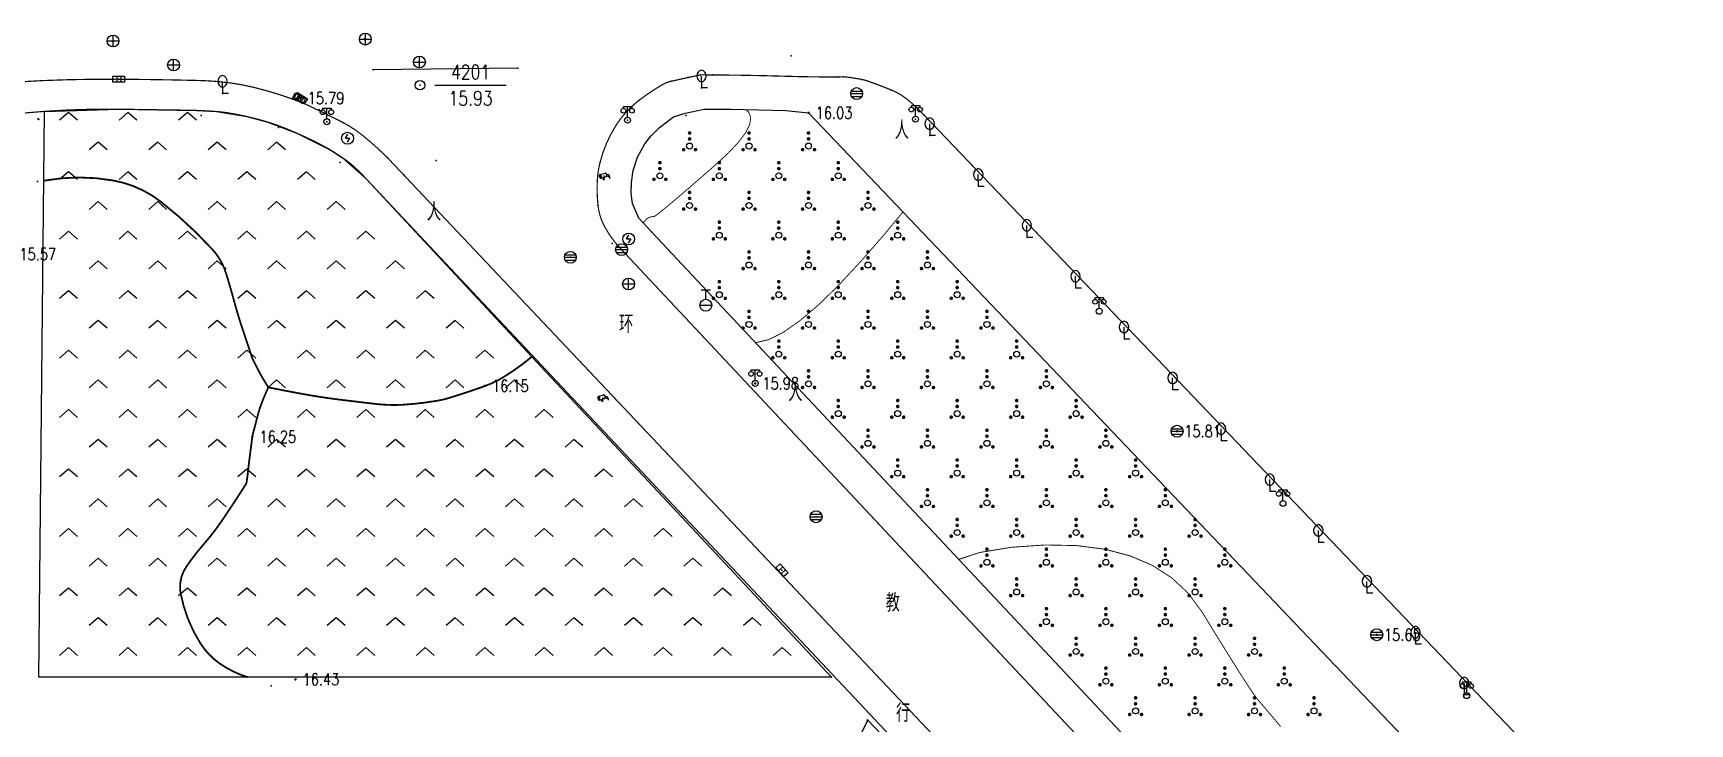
# Model space of a CAD drawing. Extents: x 940 to 2162, y 608 to 1562.
# Drawn here: x 1890.6 to 2029.9, y 1149.4 to 1207.4 of the extents above; entities that cross this region are included whole.
import ezdxf
from ezdxf.enums import TextEntityAlignment as Align

# ---------------------------------------------------------------- set-up
doc = ezdxf.new("R2010")
doc.units = 0
doc.header["$LTSCALE"] = 0.5
doc.header["$PDSIZE"] = 0.2
doc.linetypes.add('X3', pattern=[5, 4, -1])
doc.layers.get('0').update_dxf_attribs({"linetype": 'CONTINUOUS'})
for name, color, linetype in [('COMPONENT', 4, 'CONTINUOUS'), ('DGX', 2, 'CONTINUOUS'), ('DLDW', 11, 'CONTINUOUS'), ('DLSS', 4, 'CONTINUOUS'), ('GCD', 1, 'CONTINUOUS'), ('GXYZ', 2, 'CONTINUOUS'), ('JMD', 6, 'CONTINUOUS'), ('KZD', 1, 'CONTINUOUS'), ('ZBTZ', 3, 'CONTINUOUS'), ('ZDH', 1, 'CONTINUOUS')]:
    doc.layers.add(name, color=color, linetype=linetype)
doc.styles.add('HZ', font='rs.shx', dxfattribs={"width": 0.8, "bigfont": 'hztxt.shx'})
doc.linetypes.add('1161', pattern='A,0,[149,AAA.SHX,S=0.15,R=0,X=0,Y=0],-1.6', length=1.6)
doc.linetypes.add('444', pattern='A,4.5,[145,AAA.SHX,S=1,R=0,X=0,Y=1],4.5,-0.5,[146,AAA.SHX,S=1,R=0,X=0,Y=0],-0.5', length=10)

# ---------------------------------------------------------------- blocks, each defined once
blk = doc.blocks.new('gc043')
for p, q in [((-1, 0), (1, 0)), ((-8.881784197001252e-16, -1), (-8.881784197001252e-16, 1))]:
    blk.add_line(p, q)
blk.add_circle((0, 0), 1)
blk = doc.blocks.new('gc041')
for p, q in [((-1, 0.5), (1, 0.5)), ((-1, -0.5), (-1, 0.5)), ((-0.3300000000000001, 0.5), (-0.3300000000000001, -0.5)), ((0.3300000000000001, 0.5), (0.3300000000000001, -0.5)), ((1, 0.5), (1, -0.5)), ((1, -0.5), (-1, -0.5))]:
    blk.add_line(p, q)
blk = doc.blocks.new('gc097')
for p, q in [((-0.6999991656703307, 2.001080768634255), (-0.6999991656703307, 2.301080768634255)), ((-0.6999991656703307, 2.301080768634255), (0.6999991656703307, 2.298919231365744)), ((3.061515884555943e-17, 0.5), (3.061515884555943e-17, 2.3)), ((0.6999991656703307, 2.298919231365744), (0.6999991656703307, 1.998919231365745))]:
    blk.add_line(p, q)
for centre, radius in [((-0.6999991656703307, 1.601080768634255), 0.4), ((0, 0), 0.5), ((0.7265381501658085, 1.599800599500545), 0.4)]:
    blk.add_circle(centre, radius)
blk = doc.blocks.new('gc211')
for p, q in [((0, 0), (-1.5, -1.322875655532295)), ((1.5, -1.322875655532295), (0, 0))]:
    blk.add_line(p, q)
blk = doc.blocks.new('gc050')
for p, q in [((-0.3464, 0), (0.05446059767919031, 0.6923227435439937)), ((-0.3464, 0), (0.3464, -1.110223024625157e-16)), ((0.3464, -1.110223024625157e-16), (-0.0550644551031203, -0.6919727532849503))]:
    blk.add_line(p, q)
blk.add_circle((0, 0), 1)
blk = doc.blocks.new('gc143')
for p, q in [((2.498001805406602e-16, 1), (9.593355060531668e-17, 2)), ((2.498001805406602e-16, 1), (2.498001805406602e-16, 0)), ((1, 0), (0, 0))]:
    blk.add_line(p, q)
for centre, start, end in [((0.2249999999999998, 2), 102.6803834918198, 257.3196165081802), ((-0.2249999999999998, 2), 282.6803834918198, 77.31961650818025)]:
    blk.add_arc(centre, 1.025, start, end)
blk = doc.blocks.new('gcbj0103')
for p, q in [((-1, 0), (1, 0)), ((-0.9009279699931145, 0.4339686542644392), (0.9009279699931145, 0.4339686542644392)), ((-0.8840719287007586, -0.4673508584386283), (0.8840719287007586, -0.4673508584386283))]:
    blk.add_line(p, q)
blk.add_circle((0, 0), 1)
blk = doc.blocks.new('gcbj0102')
for p, q in [((-1, 0), (1, 0)), ((-8.881784197001252e-16, -1), (-8.881784197001252e-16, 1))]:
    blk.add_line(p, q)
blk.add_circle((0, 0), 1)
blk = doc.blocks.new('gcbj0612')
for p, q in [((-0.7458569407542344, 0.2598197386311203), (0.1571368456564155, 0.5260803049821767)), ((-0.5670090337425311, -0.3368004811462534), (0.3359847526681197, -0.07053991479519683))]:
    blk.add_line(p, q)
at = {"flags": 128}
for points in [[(-0.7347474870311482, 0.2633573525126936), (-0.7654477018694417, 0.2497338557431057), (-0.7922594463429147, 0.2256723448834808), (-0.8142136741489769, 0.1920424656279407), (-0.8305169022935347, 0.1500596894345765), (-0.8405798896337973, 0.1012413832200727), (-0.8440389335884295, 0.0473519677658778), (-0.8407690152964601, -0.009660853045991229), (-0.8308883181246497, -0.06773648732593768), (-0.814753956212693, -0.1247759303364951), (-0.792949067437758, -0.1787176279924427), (-0.7662617372922544, -0.2276119867967721), (-0.7356565154208012, -0.2696918372292857), (-0.7022395542829606, -0.3034363038573714), (-0.667218629921297, -0.32762577373674), (-0.6318594897883695, -0.341385976400902), (-0.597440105335923, -0.3442195822737164), (-0.5652044827969005, -0.3360241774560515), (-0.5363177015589574, -0.3170959652309367), (-0.5118238051598076, -0.2881190605051636), (-0.4926080668335409, -0.2501407641141103), (-0.4793649934293864, -0.2045337106408359), (-0.4725732241246614, -0.1529462578258831), (-0.4724782311578211, -0.09724291062378158), (-0.4790834478221888, -0.03943693313607093), (-0.4921501443777901, 0.01838241599883774), (-0.5112060563661598, 0.07412539485636405), (-0.5355624534783437, 0.1257773069436822), (-0.564339032062734, 0.1714713175802123), (-0.5964957315926463, 0.2095559261669666), (-0.6308703251636065, 0.2386546557211399), (-0.66622042540183, 0.2577158023406442), (-0.7012683875809196, 0.2660504465233174)], [(-0.7125718318520766, 0.1761321249843057), (-0.7241168407460936, 0.1668597046865807), (-0.745193987841973, 0.1209817677679187), (-0.7534887512468319, 0.03866720824729918), (-0.7401951170540225, -0.05999870397622241), (-0.7047586472457568, -0.1530508592238461), (-0.6581541844915546, -0.221393572121191), (-0.6178041203861657, -0.2514852704528304), (-0.6030864599991925, -0.255005689588497), (-0.5915354121203765, -0.2446691776438211), (-0.5705369717625195, -0.1991121883041005), (-0.5617865780718726, -0.1168371180043832), (-0.5758802286178867, -0.01824664557686012), (-0.6106642327333984, 0.07512669735982255), (-0.6576933486222306, 0.1429505950606318), (-0.6978411817650052, 0.1735142059068034)]]:
    blk.add_lwpolyline(points, close=True, dxfattribs=at)
blk.add_lwpolyline([(0.2976538328897113, -0.08184233189102658), (0.3292567688137712, -0.07128064146669666), (0.3572731540031045, -0.05010334967069735), (0.3806905114285786, -0.01907577727292048), (0.3986625671574198, 0.02068077816771621), (0.4105398336319445, 0.06772956459097876), (0.4158930813354581, 0.1203702978531348), (0.4145288506087493, 0.1767006078638088), (0.4064964430395817, 0.2346847878555393), (0.3920861397651343, 0.2922273622736473), (0.3718187110757077, 0.347248814635126), (0.3464265964294601, 0.3977607386466923), (0.3168274350088444, 0.4419376967148312), (0.2840909033912433, 0.4781831889713879), (0.2494000587788014, 0.5051873487768452), (0.2140085847946537, 0.5219742796581471), (0.1791954849288626, 0.5279373229834932), (0.1462188609561151, 0.522860981844562)], dxfattribs=at)
at = {"extrusion": (0, 0, -1), "flags": 128}
blk.add_lwpolyline([(-0.4023446645690179, 0.2541732805644537), (-0.506423858782463, 0.2825473205747729), (-0.605374279677756, 0.2943829550181719), (-0.694067153936745, 0.2731417783277305), (-0.7671658848188543, 0.2032230796242877), (-0.8136418622158144, 0.0947083865141137), (-0.8162163030180236, -0.01412013098298046), (-0.7955409019545915, -0.05623803400928667), (-0.7572906624563336, -0.08353754529338582), (-0.7022098950160722, -0.09255065438953097), (-0.6427814281366047, -0.08578044505304958), (-0.5944132513682155, -0.06721795822032182), (-0.5725133542611899, -0.04085423482772797), (-0.5878949997979642, -0.01110048940547274), (-0.6314281318417642, 0.01580830840407455), (-0.6885730347363492, 0.03314249225611873), (-0.7452185545258577, 0.03448630897047184), (-0.7945621382187175, 0.01877631431858339), (-0.8359231746992085, -0.01056765322274296), (-0.8927311324439069, -0.09592453278434072), (-0.9118600060691657, -0.1933414949939753), (-0.8975803125531636, -0.286512028175167), (-0.8661122684509532, -0.3768418472422602)], dxfattribs=at)
blk.add_lwpolyline([(-0.09282248118870484, -0.1969798290674589), (-0.2215975466818496, -0.5397991055343048), (0.05032784705915372, -0.5397991055343048)], close=True)
blk = doc.blocks.new('gc133')
for p, q in [((-1, 0), (1, 0)), ((-0.8, 2.6), (0.8, 2.6)), ((0, 1), (0, 2.6))]:
    blk.add_line(p, q)
blk.add_circle((0, 0), 1)
blk = doc.blocks.new('GC200')
at = {"linetype": 'Continuous', "const_width": 0.2, "flags": 128}
blk.add_lwpolyline([(-0.1, 0, 1), (0.1, 0, 1)], format="xyb", close=True, dxfattribs=at)
blk = doc.blocks.new('gc117')
blk.add_circle((0, 0), 0.8)
blk.add_point((0, 0))
blk = doc.blocks.new('gc160')
at = {"const_width": 0.3}
for points in [[(-0.15, 2.2, 1), (0.15, 2.2, 1)], [(-0.15, 1.2, 1), (0.15, 1.2, 1)], [(-1.15, -0.6, 1), (-0.85, -0.6, 1)], [(0.85, -0.6, 1), (1.15, -0.6, 1)]]:
    blk.add_lwpolyline(points, format="xyb", close=True, dxfattribs=at)
blk.add_circle((0, 0), 0.5)

msp = doc.modelspace()

# ---------------------------------------------------------------- linework, layer by layer
at = {"layer": 'DGX', "linetype": 'Continuous', "const_width": 0.075}
for points in [[(1941.929540945844, 1191.47990409984), (1941.97231812028, 1191.537311405221), (1942.070745727345, 1191.658475102203), (1942.161057090869, 1191.757819808582), (1942.243252210851, 1191.835345524358), (1942.317331087291, 1191.891052249531), (1942.383293720191, 1191.924939984101), (1942.444445758441, 1191.946440028247), (1942.504092850935, 1191.964983682145), (1942.562234997672, 1191.980570945796), (1942.618872198652, 1191.9932018192), (1942.674004453875, 1192.002876302357), (1942.727631763341, 1192.009594395268), (1942.779754127051, 1192.013356097931), (1942.830371545004, 1192.014161410347), (1942.954564998782, 1192.081217224375), (1943.227415469968, 1192.283730431875), (1943.648922958562, 1192.621701032845), (1944.219087464564, 1193.095129027286), (1944.937908987974, 1193.704014415198), (1945.805387528792, 1194.44835719658), (1946.821523087017, 1195.328157371434), (1947.986315662651, 1196.343414939759), (1949.096840715432, 1197.369603616991), (1949.950173705101, 1198.282197118568), (1950.546314631657, 1199.081195444488), (1950.885263495102, 1199.766598594753), (1950.967020295434, 1200.338406569361), (1950.791585032654, 1200.796619368314), (1950.524704891028, 1201.009207881817)], [(1963.766916022806, 1192.411894038028), (1963.693511407115, 1192.316578985001), (1962.137027859684, 1190.435457407647), (1960.291561612648, 1188.319049591568)], [(1960.291561612648, 1188.319049591568), (1958.386442732293, 1186.265512174955), (1956.651001284902, 1184.573001796001), (1955.085237270476, 1183.241518454704), (1953.689150689015, 1182.271062151065), (1952.462741540518, 1181.661632885084), (1951.406009824986, 1181.41323065676), (1951.363139516615, 1181.418673683643)], [(1968.458170727544, 1163.18140189534), (1970.206857631667, 1163.760984377365), (1972.872981580574, 1164.200595738663), (1975.733968462162, 1164.398127089712), (1978.35025485656, 1164.345270231702), (1980.721840763771, 1164.042025164635), (1982.848726183793, 1163.488391888508), (1984.730911116626, 1162.684370403324), (1986.368395562271, 1161.629960709081), (1987.761179520727, 1160.32516280578), (1988.909262991995, 1158.76997669342), (1989.880186725687, 1157.184158134205), (1990.741491471416, 1155.787462890339), (1991.493177229183, 1154.579890961822), (1992.135243998987, 1153.561442348653), (1992.667691780829, 1152.732117050833), (1993.090520574707, 1152.091915068361), (1993.403730380623, 1151.640836401238), (1993.607321198577, 1151.378881049463), (1993.803025099103, 1151.154687719101), (1994.09257415274, 1150.816895116214), (1994.475968359485, 1150.365503240802), (1994.953207719341, 1149.800512092866), (1995.524292232305, 1149.121921672405)]]:
    msp.add_lwpolyline(points, dxfattribs=at)
at = {"layer": 'DLSS', "linetype": 'Continuous', "flags": 128}
for points in [[(1880.963, 1195.698, 0.1, 0.1, -0.06412799606238237), (1881.755748564733, 1198.331637539196, 0.1, 0.1, -0.08962648775264567), (1882.87, 1199.963, 0.1, 0.1, -0.05595289166242257), (1885.931832494979, 1202.444021786245, 0.1, 0.1, -0.1101708055405224), (1887.829, 1203.136, 0.1, 0.09999999999999999, -0.02196728726058957), (1891.415188528503, 1203.446489209073, 0.09999999999999999, 0.1, -0.01230532949974417), (1897.838, 1203.561, 0.1, 0.09999999999999999, -0.004360214661816387), (1904.424183926818, 1203.458886766242, 0.09999999999999999, 0.1, -0.01564108363702333), (1906.258, 1203.357, 0.1, 0.1, -0.03777578437740678), (1909.184115250826, 1202.877882638159, 0.1, 0.1, -0.03010386356303395), (1912.739, 1201.786, 0.1, 0.09999999999999998, -0.02087645888668494), (1913.932472960427, 1201.281492414661, 0.09999999999999998, 0.1, -0.008824841534207994), (1916.679, 1199.923, 0.1, 0.09999999999999999, -0.04801018586896066), (1918.215856772484, 1198.931554246034, 0.09999999999999999, 0.1, -0.02968984633955936), (1920.42, 1196.966, 0.1, 0.1, 0)], [(1965.548, 1200.542, 0.1, 0.09999999999999999, 0.04458837827917797), (1963.978441870449, 1201.978196334206, 0.09999999999999999, 0.1, 0.06787965910184578), (1962.76, 1202.67, 0.1, 0.1, 0.01018142487604998), (1960.79722604469, 1203.40986005705, 0.1, 0.1, 0.03964532811321007), (1960.276, 1203.549, 0.1, 0.1, 0.01131930519588657), (1959.109287275005, 1203.736059856627, 0.1, 0.1, 0.0359907339168826), (1958.738, 1203.76, 0.1, 0.1, 0.003222472995402904), (1958.500605816507, 1203.756674908559, 0.1, 0.1, -0.003720757048781882), (1958.295, 1203.754, 0.1, 0.1, -0.009097175120554572), (1954.016543911849, 1203.808023403833, 0.1, 0.1, 0.006221150367880036), (1947.761, 1203.923, 0.1, 0.1, 0.001726891556940021), (1946.778176949952, 1203.925439335148, 0.1, 0.1, 0.03670274449853631), (1946.732, 1203.922, 0.1, 0.1, 0.01544365892096938), (1946.693695654947, 1203.915085093367, 0.1, 0.1, 0.0005735319097928779), (1945.669, 1203.696, 0.1, 0.1, 0.001126668251900086), (1945.237198902905, 1203.60214221129, 0.1, 0.1, 0.000513246636968479), (1944.29, 1203.393, 0.1, 0.1, 0.0792411775426612), (1943.486684845106, 1203.07540844085, 0.1, 0.1, 0.02923999261433892), (1941.556, 1201.774, 0.1, 0.1, 0.08990791230326806), (1939.623190295667, 1199.656759980452, 0.1, 0.1, 0.07715753119480274), (1938.305, 1196.595, 0.1, 0.1, 0.05088763224870902), (1938.065114058116, 1195.01686036675, 0.1, 0.1, 0.03937677928356588), (1938.126, 1192.957, 0.1, 0.1, 0.09533453308484129), (1938.669897207017, 1191.18844189185, 0.1, 0.1, 0.07238177610102466), (1940.106, 1189.231, 0.1, 0.1, 0)]]:
    msp.add_lwpolyline(points, format="xyseb", dxfattribs=at)
at = {"layer": 'DLSS', "linetype": 'Continuous'}
msp.add_lwpolyline([(1882.87, 1199.963, 0.1, 0.1, -0.01522810992183701), (1891.603400455091, 1200.860718471069, 0.1, 0.1, -0.02149873644904662), (1897.820907702298, 1201.040995408632, 0.1, 0.1, -0.0003747486272818393), (1904.05642326083, 1200.94899356407, 0.1, 0.1, -0.007616126004404304), (1904.363145691389, 1200.93956351962, 0.1, 0.09999999999999999, -0.002384023444773604), (1905.441557581056, 1200.884803441641, 0.09999999999999999, 0.1, -0.004295878004059351), (1906.039577019377, 1200.846421045119, 0.1, 0.1, -0.02240671677309378), (1907.0697996251, 1200.724817804509, 0.1, 0.1, -0.01499984349129166), (1908.590442526776, 1200.428746467205, 0.1, 0.1, -0.01892984475886506), (1910.379760940843, 1199.952465216757, 0.1, 0.1, -0.0223729960399783), (1911.855510313974, 1199.425881091589, 0.1, 0.1, -0.003114846626192792), (1912.397190994467, 1199.200867710882, 0.1, 0.1, -0.003662539659943253), (1912.855234771543, 1199.003275310966, 0.1, 0.1, -0.0111869630070711), (1914.306165818045, 1198.325580866207, 0.1, 0.1, -0.01303277349029505), (1915.522032016959, 1197.684218998344, 0.1, 0.1, -0.01536815493016716), (1915.66088626939, 1197.60057024956, 0.1, 0.1, -0.002103513503622894), (1916.653149498485, 1196.954520795899, 0.1, 0.1, -0.03674024571387492), (1917.523229892009, 1196.286476971354, 0.1, 0.1, -0.02577933360892139), (1918.634122080393, 1195.187979937285, 0.1, 0.1, 0)], format="xyseb", dxfattribs=at)
at = {"layer": 'DLSS', "linetype": 'Continuous', "const_width": 0.1, "flags": 128}
for points in [[(2156.981, 1000.295), (1965.548, 1200.542)], [(1920.42, 1196.966), (2008.777, 1103.454)], [(1918.587577501553, 1195.234592750713), (2002.922, 1105.583)], [(1940.106, 1189.231), (1999.043, 1126.356)]]:
    msp.add_lwpolyline(points, dxfattribs=at)
at = {"layer": 'DLSS', "linetype": 'X3', "const_width": 0.15}
for points in [[(1910.41, 1177.654, -0.008411598904426394), (1909.926239352084, 1178.441207580814, -0.01353264127862935), (1909.647269549296, 1178.943296372043, -0.001603438216935745), (1909.153574910728, 1179.898871398887, -0.01413497760409817), (1909.101, 1180.009, -0.02308097188649204), (1909.022226990495, 1180.211506403037, -0.001784335771576393), (1908.135194748277, 1182.876988629934, -0.01352474587579123), (1907.598149676952, 1184.672463526488, 0.009388597245899504), (1906.846, 1187.265, 0.1101914321396068), (1905.714479159801, 1189.238297865422, 0.04187760445977567), (1901.367718194677, 1193.263027865377, 0.1219470658746414), (1897.383150975044, 1195.045043111645, 0.09053422220110964), (1891.542441897285, 1195.029129811159)], [(1910.41, 1177.654, 0.01665711259360152), (1909.814850694544, 1176.232315320485, 0.02686628797853828), (1909.52374119484, 1175.321728624534, 0.002351987372145879), (1909.093550391903, 1173.643980535853, 0.02722736888234761), (1909.065, 1173.497, 0.001929878870857805), (1909.024954299835, 1173.198942495044, 0.0004091973392686745), (1908.842667412418, 1171.792364236285, 0.005098056873966242), (1908.685701171605, 1170.466771131267, -0.008898639445855207), (1908.59, 1169.708, -0.1064849739087463), (1908.505727491042, 1169.480970166597, -0.006995289028443108), (1906.503223265035, 1166.435087352675, -0.0314807306652776), (1904.959055900812, 1164.439371453913, 0.03311199935273536), (1903.497, 1162.537, 0.1963603622592565), (1903.04202767722, 1160.307181145711, 0.09607661590980986), (1904.710445149708, 1156.106547714972, 0.09585825937913289), (1906.278907150227, 1154.458871058931, 0.08118486437390977), (1908.683211371074, 1153.277)]]:
    msp.add_lwpolyline(points, format="xyb", dxfattribs=at)
at = {"layer": 'DLSS', "linetype": 'X3', "const_width": 0.15, "flags": 128}
msp.add_lwpolyline([(1910.41, 1177.654, 0.008721439025015201), (1913.948650915401, 1176.980758905327, 0.01226493499670687), (1916.483, 1176.608, 0.001195510688630654), (1919.272217217382, 1176.274179378379, 0.006222660973965025), (1919.809, 1176.218, 0.03890415502095745), (1921.749252641739, 1176.190707509367, 0.02622596075622354), (1924.606, 1176.524, 0.03267433412034086), (1925.651393687992, 1176.773086202193, 0.01121492173120236), (1928.619, 1177.762, 0.05345457929899827), (1930.245316226534, 1178.549405347013, 0.03391637491390891), (1932.55, 1180.214)], format="xyb", dxfattribs=at)
at = {"layer": 'JMD', "linetype": '444', "flags": 128}
msp.add_lwpolyline([(1931.447, 1204.48), (1919.173, 1204.357)], dxfattribs=at)
at = {"layer": 'KZD', "linetype": 'Continuous'}
msp.add_line((1924.411, 1203.06), (1930.411, 1203.06), dxfattribs=at)
at = {"layer": 'ZBTZ', "linetype": '1161', "flags": 128}
msp.add_lwpolyline([(2121.820964677022, 1026.507042068237), (2151.194, 995.6749999999994), (2151.424, 993.355), (2151.527, 990.431), (2151.527, 989.0090469635668), (2151.379750842037, 988.3413548596345), (2150.996, 986.9279999999997), (2150.016, 985.07), (2148.287412732866, 982.5001791323903), (2146.192, 980.091), (2145.702488795066, 979.7837489287822), (2096.33106520614, 944.9104983440193), (2043.544859261997, 908.4026402897794), (1945.967512607247, 839.9410683879141), (1866.413749426999, 784.9357772021062), (1843.996120999057, 770.5060333594706), (1793.748558274901, 739.6129630265639), (1787.353782217039, 736.3588661144893), (1781.602806741337, 733.1612944487213), (1764.837769513266, 723.9525860621895), (1752.604044383595, 717.5504001412705), (1721.548, 702.099), (1717.345283498507, 700.4418386935963), (1716.798, 703.248), (1715.254080597464, 709.1353878420119), (1713.327080597464, 719.2923878420119), (1713.392, 719.887), (1741.41686036584, 727.6095984977351), (1760.938106755467, 734.8856768715325), (1799.048326067727, 751.9409032551312), (1804.235426332066, 754.5047211432584), (1825.475386405991, 766.5310419744354), (1841.906310202666, 776.7972490200605), (1864.563007103096, 793.1531305027247), (1992.849817345474, 882.755644777497), (2000.005237524861, 888.7968044414912), (2003.78, 892.557), (2012.650636067094, 902.6576162332985), (2015.541, 906.3389999999998), (2020.910487447439, 915.0042676554322), (2025.381, 925.0239999999999), (2030.022, 940.676), (2031.479527607653, 947.6974011208767), (2032.666, 959.1230000000002), (2038.74, 959.046), (2038.789, 969.113), (2032.715, 969.19), (2030.804134716189, 1037.782152263893), (2029.783641470122, 1088.816227264347), (2027.963405213136, 1095.293654227112), (2025.311629621963, 1099.928545315368), (2022.407825244602, 1105.058369758207), (2019.025, 1109.612), (2017.022468497008, 1111.916579169241), (2001.137109540972, 1128.318950839225), (1942.65, 1190.714), (1941.547081986284, 1191.886487768209), (1941.018681188712, 1193.099897161557), (1940.906889849074, 1193.976002840526), (1940.931066743257, 1194.875847301703), (1941.083405484957, 1195.878039443805), (1941.439357195853, 1197.019890879149), (1942.053469687921, 1198.131207112287), (1942.559543114733, 1198.768007951737), (1943.296119980783, 1199.492432133278), (1944.460541094016, 1200.393309181644), (1945.458875928253, 1200.713235948847), (1947.057421558159, 1201.057113782352), (1949.302610842075, 1201.034071017458), (1953.928122330667, 1200.939966378256), (1955.831, 1200.742), (2121.116999181666, 1027.245974682069)], close=True, dxfattribs=at)
at = {"layer": 'ZBTZ', "linetype": 'Continuous', "flags": 128}
msp.add_lwpolyline([(1891.603400455091, 1200.860718471069), (1897.820907702298, 1201.040995408632), (1904.363145691389, 1200.93956351962), (1906.039577019377, 1200.846421045119), (1908.590442526776, 1200.428746467205), (1910.379760940843, 1199.952465216757), (1912.855234771543, 1199.003275310966), (1915.660886269367, 1197.600570249576), (1916.653149498486, 1196.954520795899), (1918.634122080393, 1195.187979937285), (1932.55, 1180.214), (1957.769, 1153.277), (1891.106, 1153.277), (1891.603400455098, 1200.860718471069)], close=True, dxfattribs=at)
at = {"layer": 'ZBTZ', "linetype": 'Continuous', "elevation": 15.918, "flags": 128}
msp.add_lwpolyline([(1960.8, 1149.673), (1959.405, 1146.878), (1960.803, 1140.528), (1962.683, 1140.46), (1967.074, 1130.471), (1974.061, 1129.797), (1974.061, 1126.706), (1982.659, 1126.706), (1960.8, 1149.673)], close=True, dxfattribs=at)
at = {"layer": 'ZDH', "linetype": 'Continuous'}
for p in [(1897.267, 1206.752, 15.854), (1897.267, 1206.752, 15.854), (1897.323, 1206.777, 15.858), (1897.323, 1206.777, 15.858), (1897.323, 1206.777, 15.858), (1897.348, 1206.781, 15.852), (1897.351, 1206.777, 15.849), (1918.477, 1206.925, 15.94), (1918.477, 1206.925, 15.94), (1918.53, 1206.887, 15.935), (1918.565, 1206.938, 15.937), (1923.008, 1204.986, 15.928), (1923.105, 1205.005, 15.93), (1923.105, 1205.005, 15.93), (1923.113, 1205.01, 15.928), (1954.373, 1205.534, 15.903), (1897.829, 1203.555, 15.761), (1897.838, 1203.561, 15.763), (1902.408, 1204.756, 15.821), (1902.408, 1204.756, 15.821), (1902.408, 1204.756, 15.821), (1902.411, 1204.765, 15.82), (1902.411, 1204.765, 15.82), (1902.431, 1204.755, 15.813), (1902.442, 1204.759, 15.808), (1919.223, 1204.357, 15.932), (1931.397, 1204.48, 15.883), (1945.669, 1203.696, 15.757), (1945.669, 1203.696, 15.757), (1946.732, 1203.922, 15.74), (1947.761, 1203.923, 15.753), (1947.761, 1203.923, 15.753), (1958.295, 1203.754, 15.9), (1958.295, 1203.754, 15.9), (1958.738, 1203.76, 15.893), (1960.276, 1203.549, 15.911), (1960.276, 1203.549, 15.911), (1906.258, 1203.357, 15.792), (1906.259, 1203.335, 15.792), (1906.554, 1202.373, 16.039), (1923.161, 1203.06, 15.931), (1923.161, 1203.06, 15.931), (1944.29, 1203.393, 15.725), (1944.29, 1203.393, 15.725), (1946.823, 1202.83, 16.035), (1959.874, 1202.353, 16.057), (1959.874, 1202.353, 16.057), (1962.76, 1202.67, 15.925), (1962.76, 1202.67, 15.925), (1912.739, 1201.786, 15.768), (1912.986, 1201.957, 15.774), (1913.119, 1201.965, 15.792), (1913.119, 1201.965, 15.792), (1913.135, 1201.97, 15.775), (1914.689, 1200.978, 15.786), (1941.556, 1201.774, 15.769), (1955.831, 1200.742, 16.028), (1955.831, 1200.742, 16.028), (1965.398, 1201.036, 15.926), (1965.398, 1201.036, 15.926), (1891.021, 1200.221, 15.891), (1891.021, 1200.221, 15.891), (1891.021, 1200.221, 15.891), (1891.106, 1200.174, 15.891), (1904.757, 1200.511, 15.949), (1911.274, 1199.516, 15.903), (1915.328, 1199.99, 15.92), (1916.679, 1199.923, 15.809), (1940.614, 1200.115, 15.899), (1945.516, 1200.504, 15.928), (1964.824, 1200.208, 16.092), (1964.824, 1200.208, 16.092), (1965.548, 1200.542, 15.911), (1965.548, 1200.542, 15.911), (1917.068, 1198.601, 15.973), (1942.532, 1198.768, 15.943), (1966.016, 1198.816, 16.236), (1966.016, 1198.816, 16.236), (1916.444, 1196.562, 15.993), (1920.42, 1196.966, 15.821), (1924.528, 1196.724, 16.13), (1924.528, 1196.724, 16.13), (1924.528, 1196.724, 16.13), (1938.305, 1196.595, 15.788), (1921.791, 1195.516, 15.821), (1938.653, 1195.41, 15.882), (1969.568, 1196.336, 15.861), (1969.568, 1196.336, 15.861), (1890.997, 1194.968, 15.738), (1890.997, 1194.968, 15.738), (1890.997, 1194.968, 15.738), (1919.876, 1193.871, 16.005), (1940.92, 1194.478, 15.974), (1938.126, 1192.957, 15.804), (1939.33, 1189.76, 15.841), (1940.704, 1190.127, 15.997), (1942.65, 1190.714, 16.011), (1935.804, 1188.586, 15.898), (1940.106, 1189.231, 15.826), (1906.846, 1187.265, 16.205), (1906.846, 1187.265, 16.205), (1906.846, 1187.265, 16.205), (1940.698, 1186.344, 15.874), (1947.192, 1184.556, 15.999), (1909.101, 1180.009, 16.309), (1909.101, 1180.009, 16.309), (1909.101, 1180.009, 16.309), (1932.55, 1180.214, 15.982), (1932.55, 1180.214, 15.982), (1932.55, 1180.214, 15.982), (1910.41, 1177.654, 16.347), (1910.41, 1177.654, 16.347), (1910.41, 1177.654, 16.347), (1928.616, 1177.774, 16.151), (1928.616, 1177.774, 16.151), (1928.616, 1177.774, 16.151), (1928.619, 1177.762, 16.151), (1928.619, 1177.762, 16.151), (1928.619, 1177.762, 16.151), (1951.346, 1177.983, 15.983), (1916.483, 1176.608, 16.328), (1916.483, 1176.608, 16.328), (1916.483, 1176.608, 16.328), (1919.809, 1176.218, 16.325), (1919.809, 1176.218, 16.325), (1919.809, 1176.218, 16.325), (1924.606, 1176.524, 16.229), (1924.606, 1176.524, 16.229), (1924.606, 1176.524, 16.229), (1938.524, 1176.751, 15.997), (1909.065, 1173.497, 16.248), (1909.065, 1173.497, 16.248), (1909.065, 1173.497, 16.248), (1986.819, 1173.957, 15.812), (1986.819, 1173.957, 15.812), (1908.59, 1169.708, 16.968), (1908.59, 1169.708, 16.968), (1908.59, 1169.708, 16.968), (1956.466, 1166.769, 15.901), (1903.497, 1162.537, 16.314), (1903.497, 1162.537, 16.314), (1903.497, 1162.537, 16.314), (1953.595, 1162.271, 15.828), (2003.605, 1156.844, 15.646), (2003.605, 1156.844, 15.646), (1910.644, 1152.547, 15.66), (1910.644, 1152.547, 15.66), (1910.644, 1152.547, 15.66), (1912.689, 1153.098, 16.426), (1912.689, 1153.098, 16.426), (1912.689, 1153.098, 16.426), (1912.696, 1153.054, 16.434), (1912.696, 1153.054, 16.434), (1912.696, 1153.054, 16.434), (1913.636, 1152.626, 16.546), (1913.636, 1152.626, 16.546), (1913.636, 1152.626, 16.546), (1957.769, 1153.277, 15.992), (1960.764, 1149.661, 15.934), (1960.8, 1149.673, 15.918)]:
    msp.add_point(p, dxfattribs=at)

# ---------------------------------------------------------------- block references
at = {"layer": 'COMPONENT', "linetype": 'Continuous', "xscale": 0.5, "yscale": 0.5}
for name, p in [('gcbj0103', (1959.874, 1202.353, 16.057)), ('gcbj0612', (1938.653, 1195.41, 15.882)), ('gcbj0103', (1940.106, 1189.231, 15.826)), ('gcbj0103', (1940.106, 1189.231, 15.826)), ('gcbj0103', (1935.804, 1188.586, 15.898)), ('gcbj0102', (1940.698, 1186.344, 15.874)), ('gcbj0612', (1938.524, 1176.751, 15.997)), ('gcbj0103', (1986.819, 1173.957, 15.812)), ('gcbj0103', (1956.466, 1166.769, 15.901)), ('gcbj0103', (2003.605, 1156.844, 15.646))]:
    msp.add_blockref(name, p, dxfattribs=at)
at = {"layer": 'DLDW', "linetype": 'Continuous', "xscale": 0.5, "yscale": 0.5}
for p in [(1915.328, 1199.99, 15.92), (1940.614, 1200.115, 15.899), (1964.824, 1200.208, 16.092), (1980.271, 1184.0475, 16.092), (1951.346, 1177.983, 15.983), (1995.718, 1167.887, 16.092), (2011.165, 1151.7265, 16.092)]:
    msp.add_blockref('gc097', p, dxfattribs=at)
at = {"layer": 'GCD', "linetype": 'Continuous'}
ref = msp.add_blockref('GC200', (1913.119, 1201.965, 15.792), dxfattribs=dict(at, xscale=0.5, yscale=0.5, zscale=0.5))
ref.add_attrib('height', '15.79', dxfattribs={"linetype": 'Continuous', "height": 1, "style": 'HZ', "width": 0.8}).set_placement((1913.719, 1201.965, 15.792), align=Align.MIDDLE_LEFT)
ref = msp.add_blockref('GC200', (1955.831, 1200.742, 16.028), dxfattribs=dict(at, xscale=0.5, yscale=0.5, zscale=0.5))
ref.add_attrib('height', '16.03', dxfattribs={"linetype": 'Continuous', "height": 1, "style": 'HZ', "width": 0.8}).set_placement((1956.431, 1200.742, 16.028), align=Align.MIDDLE_LEFT)
ref = msp.add_blockref('GC200', (1888.88, 1188.844, 15.567), dxfattribs=dict(at, xscale=0.5, yscale=0.5, zscale=0.5))
ref.add_attrib('height', '15.57', dxfattribs={"linetype": 'Continuous', "height": 1, "style": 'HZ', "width": 0.8}).set_placement((1889.48, 1188.844, 15.567), align=Align.MIDDLE_LEFT)
ref = msp.add_blockref('GC200', (1951.346, 1177.983, 15.983), dxfattribs=dict(at, xscale=0.5, yscale=0.5, zscale=0.5))
ref.add_attrib('height', '15.98', dxfattribs={"linetype": 'Continuous', "height": 1, "style": 'HZ', "width": 0.8}).set_placement((1951.946, 1177.983, 15.983), align=Align.MIDDLE_LEFT)
ref = msp.add_blockref('GC200', (1928.616, 1177.774, 16.151), dxfattribs=dict(at, xscale=0.5, yscale=0.5, zscale=0.5))
ref.add_attrib('height', '16.15', dxfattribs={"linetype": 'Continuous', "height": 1, "style": 'HZ', "width": 0.8}).set_placement((1929.216, 1177.774, 16.151), align=Align.MIDDLE_LEFT)
ref = msp.add_blockref('GC200', (1986.819, 1173.957, 15.812), dxfattribs=dict(at, xscale=0.5, yscale=0.5, zscale=0.5))
ref.add_attrib('height', '15.81', dxfattribs={"linetype": 'Continuous', "height": 1, "style": 'HZ', "width": 0.8}).set_placement((1987.419, 1173.957, 15.812), align=Align.MIDDLE_LEFT)
ref = msp.add_blockref('GC200', (1909.065, 1173.497, 16.248), dxfattribs=dict(at, xscale=0.5, yscale=0.5, zscale=0.5))
ref.add_attrib('height', '16.25', dxfattribs={"linetype": 'Continuous', "height": 1, "style": 'HZ', "width": 0.8}).set_placement((1909.665, 1173.497, 16.248), align=Align.MIDDLE_LEFT)
ref = msp.add_blockref('GC200', (2003.605, 1156.844, 15.646), dxfattribs=dict(at, xscale=0.5, yscale=0.5, zscale=0.5))
ref.add_attrib('height', '15.65', dxfattribs={"linetype": 'Continuous', "height": 1, "style": 'HZ', "width": 0.8}).set_placement((2004.205, 1156.844, 15.646), align=Align.MIDDLE_LEFT)
ref = msp.add_blockref('GC200', (1912.689, 1153.098, 16.426), dxfattribs=dict(at, xscale=0.5, yscale=0.5, zscale=0.5))
ref.add_attrib('height', '16.43', dxfattribs={"linetype": 'Continuous', "height": 1, "style": 'HZ', "width": 0.8}).set_placement((1913.289, 1153.098, 16.426), align=Align.MIDDLE_LEFT)
at = {"layer": 'GXYZ', "linetype": 'Continuous', "xscale": 0.5, "yscale": 0.5}
for name, p in [('gc043', (1897.351, 1206.777, 15.849)), ('gc043', (1918.565, 1206.938, 15.937)), ('gc043', (1902.442, 1204.759, 15.808)), ('gc043', (1923.113, 1205.01, 15.928)), ('gc050', (1917.068, 1198.601, 15.973)), ('gc050', (1940.704, 1190.127, 15.997)), ('gc133', (1947.192, 1184.556, 15.999))]:
    msp.add_blockref(name, p, dxfattribs=at)
at = {"layer": 'GXYZ', "linetype": 'Continuous', "xscale": 0.5, "yscale": 0.5, "zscale": 0.5}
msp.add_blockref('gc041', (1897.829, 1203.555, 15.761), dxfattribs=at)
for p, rotation in [((1912.986, 1201.957, 15.774), 331.2932803931978), ((1913.135, 1201.97, 15.775), 327.0112730713906), ((1953.595, 1162.271, 15.828), 131.6874079536384)]:
    msp.add_blockref('gc041', p, dxfattribs=dict(at, rotation=rotation))
at = {"layer": 'KZD', "linetype": 'Continuous', "xscale": 0.5, "yscale": 0.5}
msp.add_blockref('gc117', (1923.161, 1203.06, 15.931), dxfattribs=at)
at = {"layer": 'ZBTZ', "linetype": 'Continuous', "xscale": 0.5, "yscale": 0.5}
for name, p in [('gc143', (1906.554, 1202.373, 16.039)), ('gc143', (1946.823, 1202.83, 16.035)), ('gc211', (1893.606, 1200.777)), ('gc211', (1898.606, 1200.777)), ('gc211', (1903.606, 1200.777)), ('gc143', (1966.016, 1198.816, 16.236)), ('gc211', (1896.106, 1198.277)), ('gc211', (1901.106, 1198.277)), ('gc211', (1906.106, 1198.277)), ('gc211', (1911.106, 1198.277)), ('gc160', (1945.827080597464, 1197.941838693596)), ('gc160', (1950.827080597464, 1197.941838693596)), ('gc160', (1955.827080597464, 1197.941838693596)), ('gc160', (1943.327080597464, 1195.441838693596)), ('gc160', (1948.327080597464, 1195.441838693596)), ('gc160', (1953.327080597464, 1195.441838693596)), ('gc160', (1958.327080597464, 1195.441838693596)), ('gc211', (1893.606, 1195.777)), ('gc211', (1898.606, 1195.777)), ('gc211', (1903.606, 1195.777)), ('gc211', (1908.606, 1195.777)), ('gc211', (1913.606, 1195.777)), ('gc143', (1970.100847826087, 1194.540695652174, 13.106)), ('gc160', (1945.827080597464, 1192.941838693596)), ('gc160', (1950.827080597464, 1192.941838693596)), ('gc160', (1955.827080597464, 1192.941838693596)), ('gc160', (1960.827080597464, 1192.941838693596)), ('gc211', (1896.106, 1193.277)), ('gc211', (1901.106, 1193.277)), ('gc211', (1906.106, 1193.277)), ('gc211', (1911.106, 1193.277)), ('gc211', (1916.106, 1193.277)), ('gc160', (1948.327080597464, 1190.441838693596)), ('gc160', (1953.327080597464, 1190.441838693596)), ('gc160', (1958.327080597464, 1190.441838693596)), ('gc160', (1963.327080597464, 1190.441838693596)), ('gc143', (1974.185695652174, 1190.265391304348, 13.106)), ('gc211', (1893.606, 1190.777)), ('gc211', (1898.606, 1190.777)), ('gc211', (1903.606, 1190.777)), ('gc211', (1908.606, 1190.777)), ('gc211', (1913.606, 1190.777)), ('gc211', (1918.606, 1190.777)), ('gc211', (1896.106, 1188.277)), ('gc211', (1901.106, 1188.277)), ('gc211', (1906.106, 1188.277)), ('gc211', (1911.106, 1188.277)), ('gc211', (1916.106, 1188.277)), ('gc211', (1921.106, 1188.277)), ('gc160', (1950.827080597464, 1187.941838693596)), ('gc160', (1955.827080597464, 1187.941838693596)), ('gc160', (1960.827080597464, 1187.941838693596)), ('gc160', (1965.827080597464, 1187.941838693596)), ('gc143', (1978.270543478261, 1185.990086956522, 13.106)), ('gc211', (1893.606, 1185.777)), ('gc211', (1898.606, 1185.777)), ('gc211', (1903.606, 1185.777)), ('gc211', (1908.606, 1185.777)), ('gc211', (1913.606, 1185.777)), ('gc211', (1918.606, 1185.777)), ('gc211', (1923.606, 1185.777)), ('gc160', (1948.327080597464, 1185.441838693596)), ('gc160', (1953.327080597464, 1185.441838693596)), ('gc160', (1958.327080597464, 1185.441838693596)), ('gc160', (1963.327080597464, 1185.441838693596)), ('gc160', (1968.327080597464, 1185.441838693596)), ('gc160', (1950.827080597464, 1182.941838693596)), ('gc160', (1955.827080597464, 1182.941838693596)), ('gc160', (1960.827080597464, 1182.941838693596)), ('gc160', (1965.827080597464, 1182.941838693596)), ('gc160', (1970.827080597464, 1182.941838693596)), ('gc211', (1896.106, 1183.277)), ('gc211', (1901.106, 1183.277)), ('gc211', (1906.106, 1183.277)), ('gc211', (1911.106, 1183.277)), ('gc211', (1916.106, 1183.277)), ('gc211', (1921.106, 1183.277)), ('gc211', (1926.106, 1183.277)), ('gc143', (1982.355391304348, 1181.714782608696, 13.106)), ('gc160', (1953.327080597464, 1180.441838693596)), ('gc160', (1958.327080597464, 1180.441838693596)), ('gc160', (1963.327080597464, 1180.441838693596)), ('gc160', (1968.327080597464, 1180.441838693596)), ('gc160', (1973.327080597464, 1180.441838693596)), ('gc211', (1893.606, 1180.777)), ('gc211', (1898.606, 1180.777)), ('gc211', (1903.606, 1180.777)), ('gc211', (1908.606, 1180.777)), ('gc211', (1913.606, 1180.777)), ('gc211', (1918.606, 1180.777)), ('gc211', (1923.606, 1180.777)), ('gc211', (1928.606, 1180.777)), ('gc160', (1955.827080597464, 1177.941838693596)), ('gc160', (1960.827080597464, 1177.941838693596)), ('gc160', (1965.827080597464, 1177.941838693596)), ('gc160', (1970.827080597464, 1177.941838693596)), ('gc160', (1975.827080597464, 1177.941838693596)), ('gc143', (1986.440239130435, 1177.43947826087, 13.106)), ('gc211', (1896.106, 1178.277)), ('gc211', (1901.106, 1178.277)), ('gc211', (1906.106, 1178.277)), ('gc211', (1911.106, 1178.277)), ('gc211', (1916.106, 1178.277)), ('gc211', (1921.106, 1178.277)), ('gc211', (1926.106, 1178.277)), ('gc211', (1931.106, 1178.277)), ('gc211', (1893.606, 1175.777)), ('gc211', (1898.606, 1175.777)), ('gc211', (1903.606, 1175.777)), ('gc211', (1908.606, 1175.777)), ('gc211', (1913.606, 1175.777)), ('gc211', (1918.606, 1175.777)), ('gc211', (1923.606, 1175.777)), ('gc211', (1928.606, 1175.777)), ('gc211', (1933.606, 1175.777)), ('gc160', (1958.327080597464, 1175.441838693596)), ('gc160', (1963.327080597464, 1175.441838693596)), ('gc160', (1968.327080597464, 1175.441838693596)), ('gc160', (1973.327080597464, 1175.441838693596)), ('gc160', (1978.327080597464, 1175.441838693596)), ('gc143', (1990.525086956522, 1173.164173913044, 13.106)), ('gc211', (1896.106, 1173.277)), ('gc211', (1901.106, 1173.277)), ('gc211', (1906.106, 1173.277)), ('gc211', (1911.106, 1173.277)), ('gc211', (1916.106, 1173.277)), ('gc211', (1921.106, 1173.277)), ('gc211', (1926.106, 1173.277)), ('gc211', (1931.106, 1173.277)), ('gc211', (1936.106, 1173.277)), ('gc160', (1960.827080597464, 1172.941838693596)), ('gc160', (1965.827080597464, 1172.941838693596)), ('gc160', (1970.827080597464, 1172.941838693596)), ('gc160', (1975.827080597464, 1172.941838693596)), ('gc160', (1980.827080597464, 1172.941838693596)), ('gc160', (1963.327080597464, 1170.441838693596)), ('gc160', (1968.327080597464, 1170.441838693596)), ('gc160', (1973.327080597464, 1170.441838693596)), ('gc160', (1978.327080597464, 1170.441838693596)), ('gc160', (1983.327080597464, 1170.441838693596)), ('gc211', (1893.606, 1170.777)), ('gc211', (1898.606, 1170.777)), ('gc211', (1903.606, 1170.777)), ('gc211', (1908.606, 1170.777)), ('gc211', (1913.606, 1170.777)), ('gc211', (1918.606, 1170.777)), ('gc211', (1923.606, 1170.777)), ('gc211', (1928.606, 1170.777)), ('gc211', (1933.606, 1170.777)), ('gc211', (1938.606, 1170.777)), ('gc143', (1994.609934782609, 1168.888869565217, 13.106)), ('gc160', (1965.827080597464, 1167.941838693596)), ('gc160', (1970.827080597464, 1167.941838693596)), ('gc160', (1975.827080597464, 1167.941838693596)), ('gc160', (1980.827080597464, 1167.941838693596)), ('gc160', (1985.827080597464, 1167.941838693596)), ('gc211', (1896.106, 1168.277)), ('gc211', (1901.106, 1168.277)), ('gc211', (1906.106, 1168.277)), ('gc211', (1911.106, 1168.277)), ('gc211', (1916.106, 1168.277)), ('gc211', (1921.106, 1168.277)), ('gc211', (1926.106, 1168.277)), ('gc211', (1931.106, 1168.277)), ('gc211', (1936.106, 1168.277)), ('gc211', (1941.106, 1168.277)), ('gc160', (1968.327080597464, 1165.441838693596)), ('gc160', (1973.327080597464, 1165.441838693596)), ('gc160', (1978.327080597464, 1165.441838693596)), ('gc160', (1983.327080597464, 1165.441838693596)), ('gc160', (1988.327080597464, 1165.441838693596)), ('gc143', (1998.694782608696, 1164.613565217391, 13.106)), ('gc211', (1893.606, 1165.777)), ('gc211', (1898.606, 1165.777)), ('gc211', (1903.606, 1165.777)), ('gc211', (1908.606, 1165.777)), ('gc211', (1913.606, 1165.777)), ('gc211', (1918.606, 1165.777)), ('gc211', (1923.606, 1165.777)), ('gc211', (1928.606, 1165.777)), ('gc211', (1933.606, 1165.777)), ('gc211', (1938.606, 1165.777)), ('gc211', (1943.606, 1165.777)), ('gc211', (1896.106, 1163.277)), ('gc211', (1901.106, 1163.277)), ('gc211', (1906.106, 1163.277)), ('gc211', (1911.106, 1163.277)), ('gc211', (1916.106, 1163.277)), ('gc211', (1921.106, 1163.277)), ('gc211', (1926.106, 1163.277)), ('gc211', (1931.106, 1163.277)), ('gc211', (1936.106, 1163.277)), ('gc211', (1941.106, 1163.277)), ('gc211', (1946.106, 1163.277)), ('gc160', (1970.827080597464, 1162.941838693596)), ('gc160', (1975.827080597464, 1162.941838693596)), ('gc160', (1980.827080597464, 1162.941838693596)), ('gc160', (1985.827080597464, 1162.941838693596)), ('gc160', (1990.827080597464, 1162.941838693596)), ('gc143', (2002.779630434783, 1160.338260869565, 13.106)), ('gc211', (1893.606, 1160.777)), ('gc211', (1898.606, 1160.777)), ('gc211', (1903.606, 1160.777)), ('gc211', (1908.606, 1160.777)), ('gc211', (1913.606, 1160.777)), ('gc211', (1918.606, 1160.777)), ('gc211', (1923.606, 1160.777)), ('gc211', (1928.606, 1160.777)), ('gc211', (1933.606, 1160.777)), ('gc211', (1938.606, 1160.777)), ('gc211', (1943.606, 1160.777)), ('gc211', (1948.606, 1160.777)), ('gc160', (1973.327080597464, 1160.441838693596)), ('gc160', (1978.327080597464, 1160.441838693596)), ('gc160', (1983.327080597464, 1160.441838693596)), ('gc160', (1988.327080597464, 1160.441838693596)), ('gc160', (1975.827080597464, 1157.941838693596)), ('gc160', (1980.827080597464, 1157.941838693596)), ('gc160', (1985.827080597464, 1157.941838693596)), ('gc160', (1990.827080597464, 1157.941838693596)), ('gc211', (1896.106, 1158.277)), ('gc211', (1901.106, 1158.277)), ('gc211', (1906.106, 1158.277)), ('gc211', (1911.106, 1158.277)), ('gc211', (1916.106, 1158.277)), ('gc211', (1921.106, 1158.277)), ('gc211', (1926.106, 1158.277)), ('gc211', (1931.106, 1158.277)), ('gc211', (1936.106, 1158.277)), ('gc211', (1941.106, 1158.277)), ('gc211', (1946.106, 1158.277)), ('gc211', (1951.106, 1158.277)), ('gc143', (2006.86447826087, 1156.062956521739, 13.106)), ('gc160', (1978.327080597464, 1155.441838693596)), ('gc160', (1983.327080597464, 1155.441838693596)), ('gc160', (1988.327080597464, 1155.441838693596)), ('gc160', (1993.327080597464, 1155.441838693596)), ('gc211', (1893.606, 1155.777)), ('gc211', (1898.606, 1155.777)), ('gc211', (1903.606, 1155.777)), ('gc211', (1908.606, 1155.777)), ('gc211', (1913.606, 1155.777)), ('gc211', (1918.606, 1155.777)), ('gc211', (1923.606, 1155.777)), ('gc211', (1928.606, 1155.777)), ('gc211', (1933.606, 1155.777)), ('gc211', (1938.606, 1155.777)), ('gc211', (1943.606, 1155.777)), ('gc211', (1948.606, 1155.777)), ('gc211', (1953.606, 1155.777)), ('gc160', (1980.827080597464, 1152.941838693596)), ('gc160', (1985.827080597464, 1152.941838693596)), ('gc160', (1990.827080597464, 1152.941838693596)), ('gc160', (1995.827080597464, 1152.941838693596)), ('gc143', (2010.949326086957, 1151.787652173913, 13.106)), ('gc160', (1983.327080597464, 1150.441838693596)), ('gc160', (1988.327080597464, 1150.441838693596)), ('gc160', (1993.327080597464, 1150.441838693596)), ('gc160', (1998.327080597464, 1150.441838693596))]:
    msp.add_blockref(name, p, dxfattribs=at)

# ---------------------------------------------------------------- texts
at = {"layer": 'DLSS', "linetype": 'Continuous', "style": 'HZ', "width": 0.8}
for s, p in [('人', (1963.073527784079, 1198.531253076984)), ('人', (1923.738513734948, 1191.652993175408)), ('环', (1939.897380145941, 1182.227984968121)), ('人', (1954.123267720244, 1176.475126372326)), ('教', (1962.314811798523, 1158.789190096198)), ('行', (1963.181638851083, 1149.518641248295))]:
    msp.add_text(s, height=1.5, dxfattribs=at).set_placement(p)
at = {"layer": 'KZD', "linetype": 'Continuous', "style": 'HZ', "width": 0.8}
for s, p in [('4201', (1927.411, 1204.16)), ('15.93', (1927.411, 1201.96))]:
    msp.add_text(s, height=1.2, dxfattribs=at).set_placement(p, align=Align.MIDDLE)

doc.saveas('drawing.dxf')
